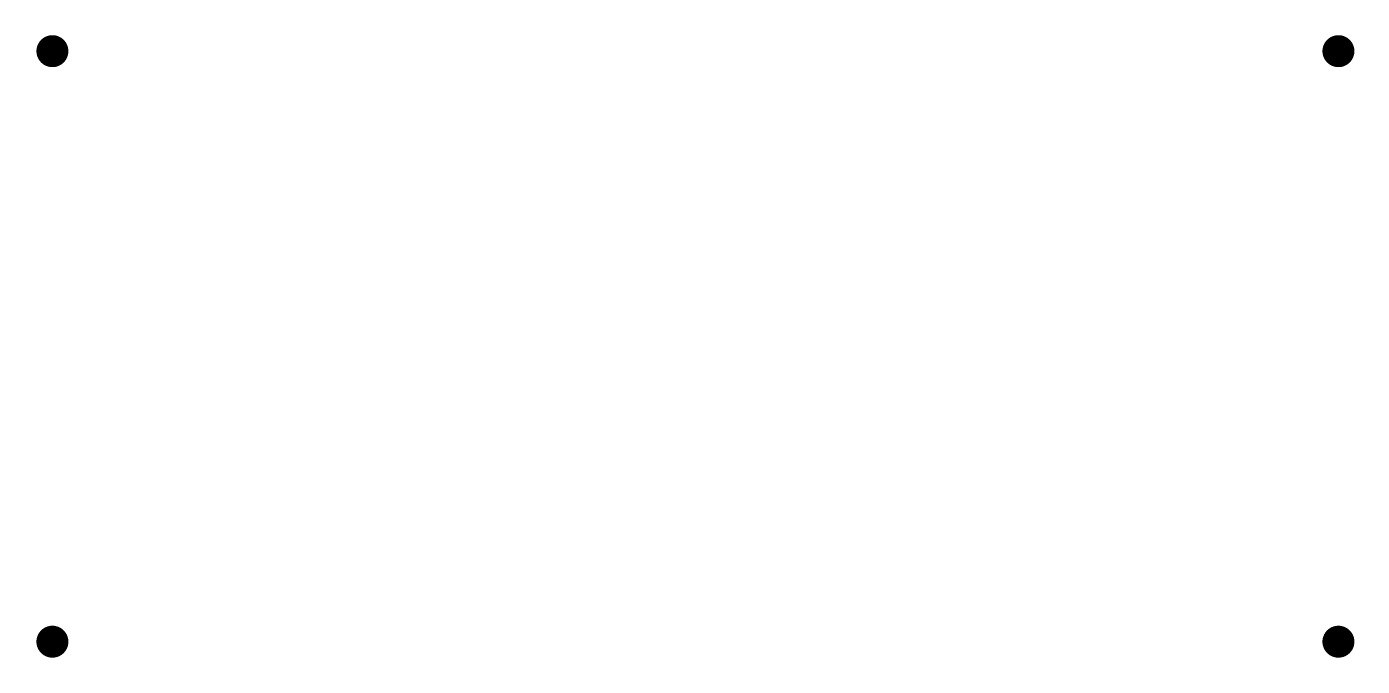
# Model space of a CAD drawing. Header units: millimetres. Extents: x 3 to 157, y 3 to 77.
import ezdxf

# ---------------------------------------------------------------- set-up
doc = ezdxf.new("R2010")
doc.units = ezdxf.units.MM
doc.layers.add('SSS002-[CADPsFilter]', color=7, linetype='Continuous')
doc.layers.add('SSS002-[CADPsFilter]_outline', color=7, linetype='Continuous')

msp = doc.modelspace()

# ---------------------------------------------------------------- linework, layer by layer
at = {"layer": 'SSS002-[CADPsFilter]', "color": 0}
for points in [[(5.0184, 73.9978, 1.8504, 1.8504, 1), (6.8688, 73.9978, 1.8504, 1.8504, 1), (5.0184, 73.9978, 1.8504, 1.8504, 0)], [(153.7862, 73.9978, 1.8504, 1.8504, 1), (155.6366, 73.9978, 1.8504, 1.8504, 1), (153.7862, 73.9978, 1.8504, 1.8504, 0)], [(5.0184, 5.6718, 1.8504, 1.8504, 1), (6.8688, 5.6718, 1.8504, 1.8504, 1), (5.0184, 5.6718, 1.8504, 1.8504, 0)], [(153.7862, 5.6718, 1.8504, 1.8504, 1), (155.6366, 5.6718, 1.8504, 1.8504, 1), (153.7862, 5.6718, 1.8504, 1.8504, 0)]]:
    msp.add_lwpolyline(points, format="xyseb", dxfattribs=at)
at = {"layer": 'SSS002-[CADPsFilter]_outline', "color": 11, "const_width": 0.002}
for points in [[(2.9718, 76.827), (157.4718, 76.827)], [(2.9718, 2.827), (2.9718, 76.827)], [(157.4718, 76.827), (157.4718, 2.827)], [(157.4718, 2.827), (2.9718, 2.827)]]:
    msp.add_lwpolyline(points, dxfattribs=at)
at = {"layer": 'SSS002-[CADPsFilter]_outline', "color": 11}
for points in [[(2.9713, 76.827, 0.001, 0.001, 1), (2.9723, 76.827, 0.001, 0.001, 1), (2.9713, 76.827, 0.001, 0.001, 0)], [(2.9713, 76.827, 0.001, 0.001, 1), (2.9723, 76.827, 0.001, 0.001, 1), (2.9713, 76.827, 0.001, 0.001, 0)], [(157.4713, 76.827, 0.001, 0.001, 1), (157.4723, 76.827, 0.001, 0.001, 1), (157.4713, 76.827, 0.001, 0.001, 0)], [(157.4713, 76.827, 0.001, 0.001, 1), (157.4723, 76.827, 0.001, 0.001, 1), (157.4713, 76.827, 0.001, 0.001, 0)], [(2.9713, 2.827, 0.001, 0.001, 1), (2.9723, 2.827, 0.001, 0.001, 1), (2.9713, 2.827, 0.001, 0.001, 0)], [(2.9713, 2.827, 0.001, 0.001, 1), (2.9723, 2.827, 0.001, 0.001, 1), (2.9713, 2.827, 0.001, 0.001, 0)], [(157.4713, 2.827, 0.001, 0.001, 1), (157.4723, 2.827, 0.001, 0.001, 1), (157.4713, 2.827, 0.001, 0.001, 0)], [(157.4713, 2.827, 0.001, 0.001, 1), (157.4723, 2.827, 0.001, 0.001, 1), (157.4713, 2.827, 0.001, 0.001, 0)]]:
    msp.add_lwpolyline(points, format="xyseb", dxfattribs=at)

doc.saveas('drawing.dxf')
